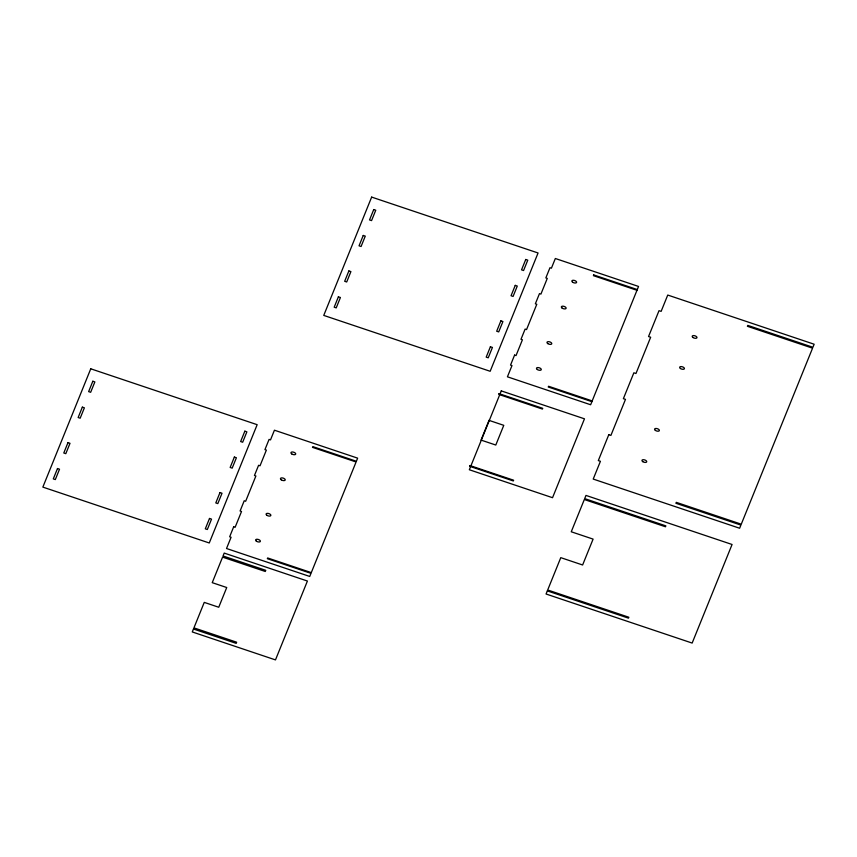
<?xml version="1.0" encoding="UTF-8"?>
<svg xmlns="http://www.w3.org/2000/svg" width="857" height="857" viewBox="0 0 857 857"><rect width="100%" height="100%" fill="white"/><g stroke="black" fill="none" stroke-linecap="round" stroke-linejoin="round"><path stroke-width="1.29" d="M592.23 400.926L548.555 386.261L548.255 387L591.93 401.665M90.756 368.799L42.85 487.108L209.258 542.984L257.164 424.686L90.756 368.799M57.494 468.522L53.295 478.902L55.319 479.577L59.519 469.208L57.494 468.522M67.982 442.619L63.782 452.999L65.807 453.674L70.006 443.305L67.982 442.619M82.347 407.139L78.148 417.52L80.172 418.205L84.382 407.825L82.347 407.139M92.835 381.236L88.635 391.617L90.66 392.302L94.87 381.922L92.835 381.236M209.504 518.453L205.305 528.833L207.33 529.508L211.529 519.138L209.504 518.453M219.992 492.55L215.793 502.93L217.817 503.605L222.017 493.236L219.992 492.55M234.357 457.07L230.158 467.451L232.183 468.136L236.393 457.756L234.357 457.07M244.845 431.167L240.646 441.548L242.67 442.233L246.88 431.853L244.845 431.167M233.693 526.787L229.644 536.793L231.079 537.275L226.527 548.512L309.731 576.45L310.995 573.344L267.352 558.689L267.652 557.961L311.295 572.615L356.084 461.987L312.516 447.365L312.816 446.626L356.383 461.259L357.637 458.152L274.433 430.203L270.512 439.887L269.077 439.405L264.942 449.614L266.377 450.096L260.025 465.79L258.589 465.308L254.454 475.506L255.889 475.989L245.659 501.259L244.224 500.777L240.089 510.997L241.524 511.479L235.129 527.269L233.693 526.787M193.468 629.017L192.279 631.952L275.483 659.901L307.417 581.035L224.213 553.086L223.045 555.979L265.766 570.323L265.295 571.48L222.574 557.136L212.236 582.664L226.73 587.527L218.739 607.249L204.255 602.385L193.939 627.87L236.65 642.214L236.189 643.371L193.468 629.017M371.649 197.099L323.753 315.408L490.161 371.285L538.067 252.986L371.649 197.099M338.386 296.822L334.187 307.202L336.223 307.888L340.422 297.508L338.386 296.822M348.874 270.919L344.675 281.3L346.71 281.985L350.909 271.605L348.874 270.919M363.239 235.45L359.04 245.82L361.076 246.505L365.275 236.125L363.239 235.45M373.738 209.547L369.528 219.917L371.563 220.603L375.762 210.222L373.738 209.547M490.397 346.753L486.198 357.133L488.233 357.808L492.432 347.439L490.397 346.753M500.884 320.85L496.685 331.231L498.72 331.905L502.92 321.536L500.884 320.85M515.25 285.37L511.051 295.751L513.086 296.436L517.285 286.056L515.25 285.37M525.748 259.467L521.538 269.848L523.573 270.533L527.773 260.153L525.748 259.467M469.947 465.555L469.647 466.294L513.322 480.959L513.622 480.22L469.947 465.555M499.053 393.663L498.753 394.402L542.438 409.068L542.727 408.328L499.053 393.663M514.586 355.087L510.536 365.093L511.983 365.575L507.43 376.812L590.634 404.75L638.54 286.452L555.336 258.503L551.415 268.187L549.98 267.705L545.845 277.914L547.28 278.396L540.917 294.101L539.482 293.608L535.357 303.807L536.793 304.289L526.562 329.559L525.127 329.077L520.981 339.308L522.416 339.79L516.032 355.569L514.586 355.087M489.026 420.369L481.045 440.091L495.796 445.04L503.777 425.329L489.026 420.369M501.27 390.888L469.336 469.754L552.54 497.703L584.474 418.827L501.27 390.888M593.719 274.926L593.419 275.665L637.094 290.33L637.394 289.591L593.719 274.926M608.791 434.703L598.315 460.573L600.425 461.291L593.215 479.074L739.634 528.244L740.909 525.084L675.905 503.263L676.28 502.352L741.273 524.184L812.554 348.178L747.4 326.292L747.765 325.392L812.918 347.267L814.15 344.225L667.742 295.054L661.133 311.37L659.022 310.663L648.545 336.533L650.656 337.24L635.969 373.502L633.859 372.795L623.382 398.666L625.492 399.373L610.902 435.41L608.791 434.703M547.323 590.902L546.059 594.008L692.156 643.071L732.071 544.484L585.984 495.421L584.688 498.613L665.846 525.877L665.482 526.776L584.324 499.524L571.255 531.779L593.098 539.107L582.621 564.988L560.778 557.65L547.687 589.991L628.845 617.254L628.481 618.154L547.323 590.902M642.761 461.634A2.496 1.211 17.5 0 0 646.692 461.859A2.496 1.211 17.5 0 0 643.543 459.695A2.496 1.211 17.5 0 0 642.761 461.634M693.013 337.519A2.496 1.211 17.5 0 0 696.955 337.733A2.496 1.211 17.5 0 0 693.806 335.58A2.496 1.211 17.5 0 0 693.013 337.519M680.458 368.521A2.496 1.211 17.5 0 0 684.4 368.735A2.496 1.211 17.5 0 0 681.251 366.582A2.496 1.211 17.5 0 0 680.458 368.521M655.401 430.418A2.496 1.211 17.5 0 0 659.344 430.632A2.496 1.211 17.5 0 0 656.183 428.468A2.496 1.211 17.5 0 0 655.401 430.418M537.307 369.506A2.496 1.211 17.5 0 0 541.249 369.721A2.496 1.211 17.5 0 0 538.089 367.557A2.496 1.211 17.5 0 0 537.307 369.506M547.794 343.603A2.496 1.211 17.5 0 0 551.737 343.818A2.496 1.211 17.5 0 0 548.576 341.654A2.496 1.211 17.5 0 0 547.794 343.603M562.16 308.124A2.496 1.211 17.5 0 0 566.102 308.338A2.496 1.211 17.5 0 0 562.942 306.185A2.496 1.211 17.5 0 0 562.16 308.124M572.647 282.221A2.496 1.211 17.5 0 0 576.59 282.435A2.496 1.211 17.5 0 0 573.429 280.282A2.496 1.211 17.5 0 0 572.647 282.221M256.404 541.196A2.496 1.211 17.5 0 0 260.346 541.42A2.496 1.211 17.5 0 0 257.186 539.257A2.496 1.211 17.5 0 0 256.404 541.196M266.891 515.293A2.496 1.211 17.5 0 0 270.833 515.518A2.496 1.211 17.5 0 0 267.684 513.354A2.496 1.211 17.5 0 0 266.891 515.293M281.257 479.824A2.496 1.211 17.5 0 0 285.199 480.038A2.496 1.211 17.5 0 0 282.049 477.885A2.496 1.211 17.5 0 0 281.257 479.824M291.744 453.921A2.496 1.211 17.5 0 0 295.686 454.135A2.496 1.211 17.5 0 0 292.537 451.982A2.496 1.211 17.5 0 0 291.744 453.921"/></g></svg>
